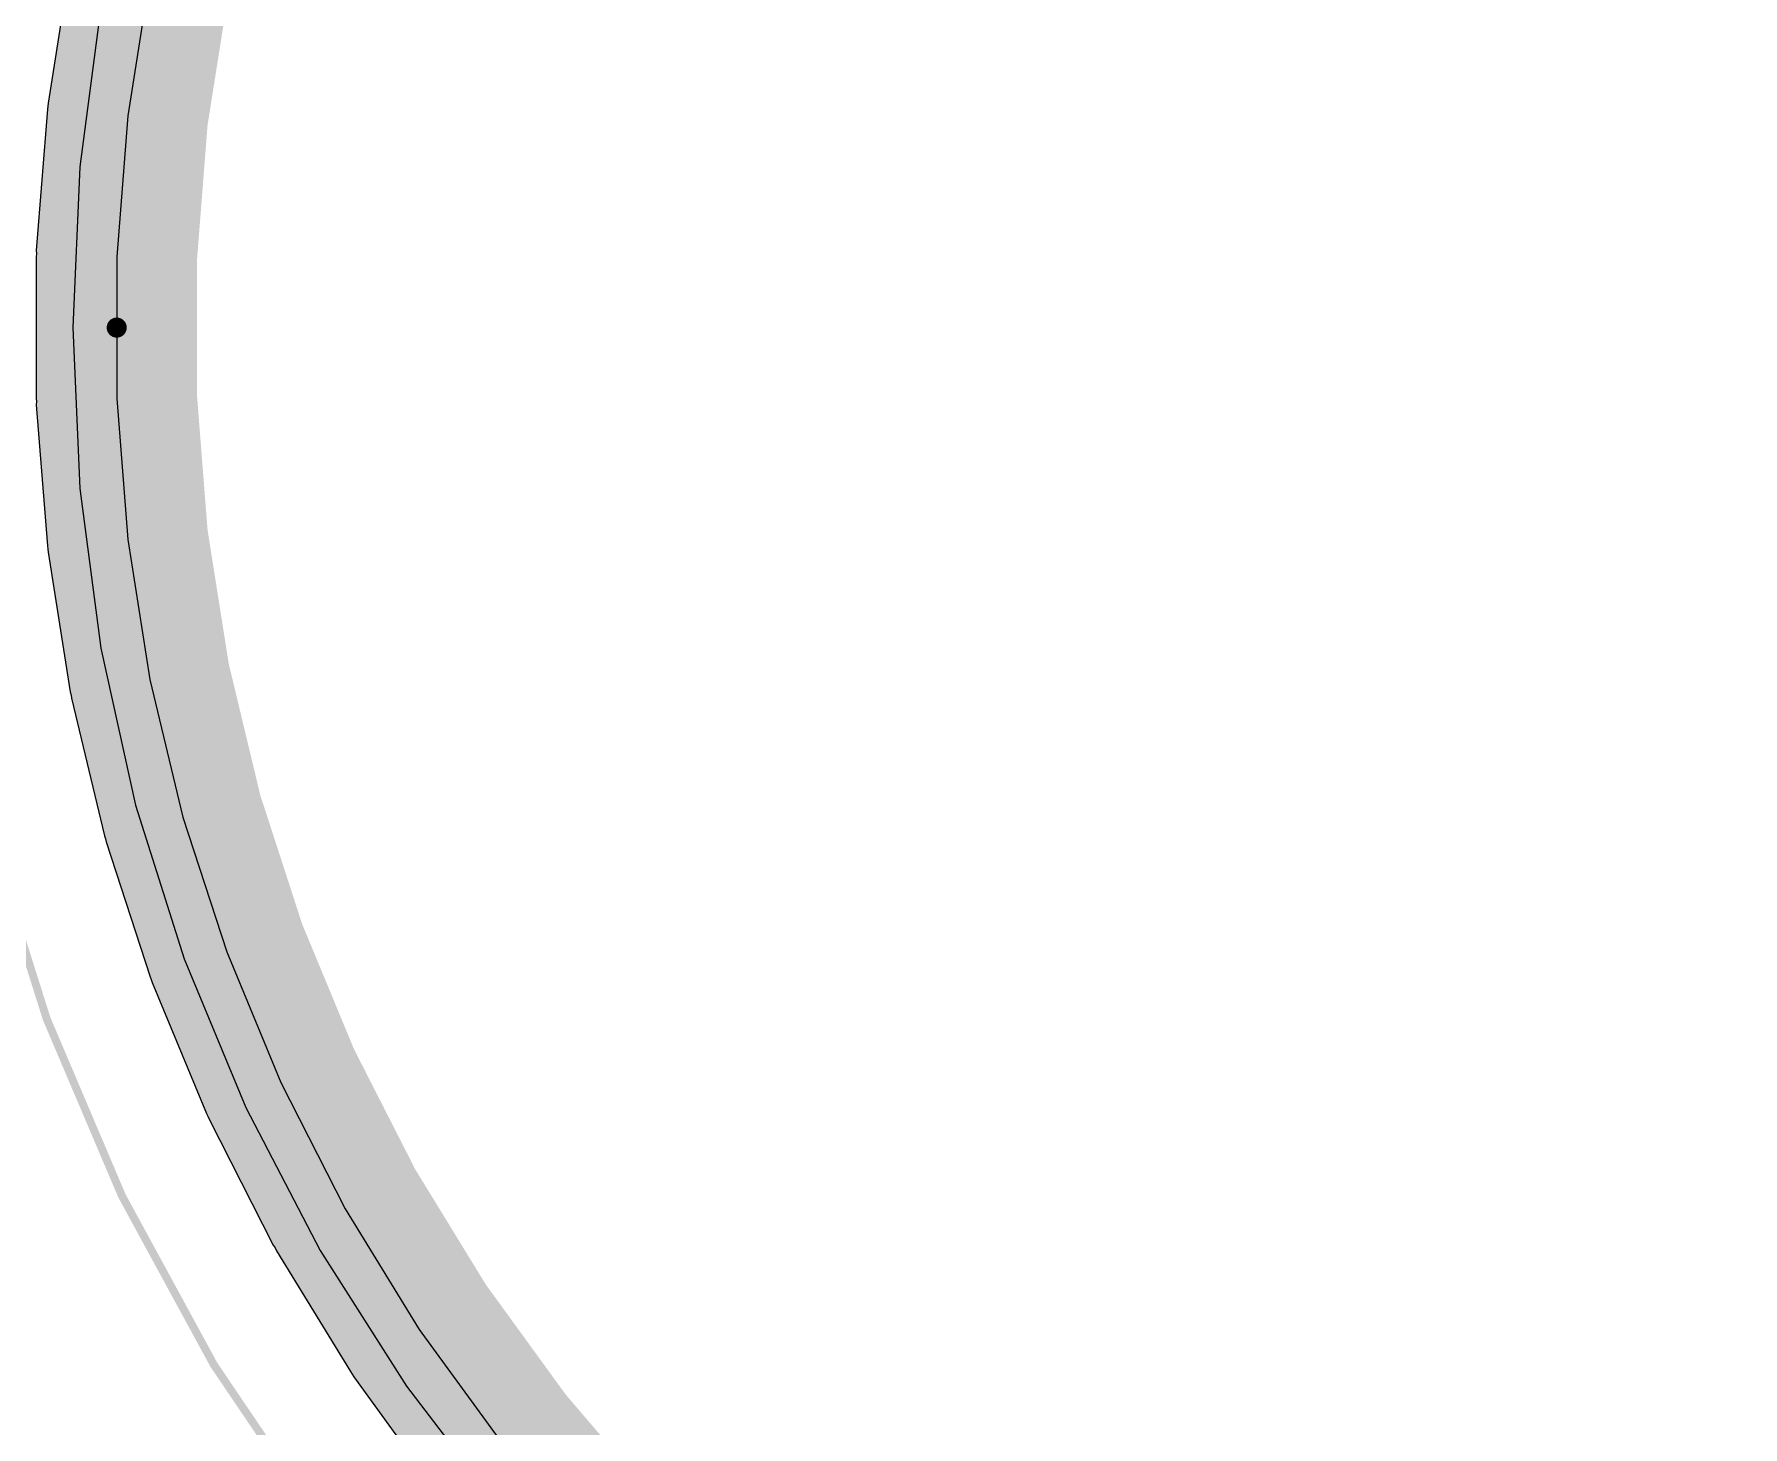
# Model space of a CAD drawing. Header units: millimetres. Extents: x 1.5 to 19.4, y 0 to 11.5.
# Drawn here: x 7.6756 to 8.1013, y 7.2615 to 7.6084 of the extents above; entities that cross this region are included whole.
import ezdxf

# ---------------------------------------------------------------- set-up
doc = ezdxf.new("R2010")
doc.units = ezdxf.units.MM
doc.header["$MEASUREMENT"] = 0
for name, color, linetype in [('BottomLayer', 5, 'Continuous'), ('InternalPlane1', 76, 'Continuous'), ('InternalPlane2', 16, 'Continuous'), ('KeepOutLayer', 6, 'Continuous'), ('Mechanical2', 216, 'Continuous'), ('Mechanical4', 56, 'Continuous'), ('MultiLayer', 9, 'Continuous'), ('TopLayer', 1, 'Continuous')]:
    doc.layers.add(name, color=color, linetype=linetype)

msp = doc.modelspace()

# ---------------------------------------------------------------- linework, layer by layer
at = {"layer": 'BottomLayer'}
for p, q in [((7.69221, 7.61517), (7.68698, 7.57541)), ((7.68698, 7.57541), (7.68523, 7.53534)), ((7.68523, 7.53534), (7.68698, 7.49527)), ((7.68698, 7.49527), (7.69221, 7.4555)), ((7.69221, 7.4555), (7.70089, 7.41635)), ((7.70089, 7.41635), (7.71295, 7.37809)), ((7.71295, 7.37809), (7.7283, 7.34104)), ((7.7283, 7.34104), (7.74682, 7.30546)), ((7.74682, 7.30546), (7.76837, 7.27163)), ((7.76837, 7.27163), (7.79279, 7.23981))]:
    msp.add_line(p, q, dxfattribs=at)
at = {"layer": 'InternalPlane1'}
for p, q in [((7.6846, 7.62611), (7.67908, 7.59128)), ((7.67904, 7.59049), (7.6789, 7.58971)), ((7.67908, 7.59128), (7.67904, 7.59049)), ((7.6789, 7.58971), (7.67613, 7.55455)), ((7.67615, 7.55376), (7.67607, 7.55297)), ((7.67607, 7.55297), (7.67607, 7.53534)), ((7.67613, 7.55455), (7.67615, 7.55376)), ((7.67607, 7.53534), (7.67607, 7.5177)), ((7.67607, 7.5177), (7.67615, 7.51692)), ((7.67615, 7.51692), (7.67613, 7.51613)), ((7.67613, 7.51613), (7.6789, 7.48097)), ((7.6789, 7.48097), (7.67904, 7.48019)), ((7.67904, 7.48019), (7.67908, 7.4794)), ((7.67908, 7.4794), (7.6846, 7.44457)), ((7.6846, 7.44457), (7.6848, 7.4438)), ((7.6848, 7.4438), (7.68491, 7.44302)), ((7.68491, 7.44302), (7.69314, 7.40873)), ((7.69314, 7.40873), (7.6934, 7.40798)), ((7.6934, 7.40798), (7.69357, 7.40721)), ((7.69357, 7.40721), (7.70447, 7.37366)), ((7.70447, 7.37366), (7.70478, 7.37294)), ((7.70478, 7.37294), (7.70501, 7.37218)), ((7.70501, 7.37218), (7.71851, 7.3396)), ((7.71851, 7.3396), (7.71888, 7.3389)), ((7.71888, 7.3389), (7.71917, 7.33817)), ((7.71917, 7.33817), (7.73518, 7.30674)), ((7.73518, 7.30674), (7.73561, 7.30608)), ((7.73561, 7.30608), (7.73595, 7.30537)), ((7.73595, 7.30537), (7.75438, 7.2753)), ((7.75438, 7.2753), (7.75486, 7.27467)), ((7.75486, 7.27467), (7.75526, 7.27398)), ((7.75526, 7.27398), (7.77599, 7.24545))]:
    msp.add_line(p, q, dxfattribs=at)
at = {"layer": 'InternalPlane1', "const_width": 0.04}
for points in [[(7.70445, 7.62297), (7.71268, 7.65726)], [(7.69893, 7.58813), (7.70445, 7.62297)], [(7.69617, 7.55297), (7.69893, 7.58813)], [(7.69617, 7.53534), (7.69617, 7.55297)], [(7.69617, 7.5177), (7.69617, 7.53534)], [(7.69617, 7.5177), (7.69893, 7.48255)], [(7.69893, 7.48255), (7.70445, 7.44771)], [(7.70445, 7.44771), (7.71268, 7.41342)], [(7.71268, 7.41342), (7.72358, 7.37988)], [(7.72358, 7.37988), (7.73708, 7.34729)], [(7.73708, 7.34729), (7.75309, 7.31587)], [(7.75309, 7.31587), (7.77152, 7.2858)], [(7.77152, 7.2858), (7.79225, 7.25726)], [(7.79225, 7.25726), (7.81515, 7.23045)]]:
    msp.add_lwpolyline(points, dxfattribs=at)
at = {"layer": 'InternalPlane1', "const_width": 0.02}
for points in [[(7.69445, 7.62297, 1), (7.71445, 7.62297, 1)], [(7.69445, 7.62297, 1), (7.71445, 7.62297, 1)], [(7.68893, 7.58813, 1), (7.70893, 7.58813, 1)], [(7.68893, 7.58813, 1), (7.70893, 7.58813, 1)], [(7.68617, 7.55297, 1), (7.70617, 7.55297, 1)], [(7.68617, 7.55297, 1), (7.70617, 7.55297, 1)], [(7.68617, 7.53534, 1), (7.70617, 7.53534, 1)], [(7.68617, 7.53534, 1), (7.70617, 7.53534, 1)], [(7.68617, 7.5177, 1), (7.70617, 7.5177, 1)], [(7.68617, 7.5177, 1), (7.70617, 7.5177, 1)], [(7.68893, 7.48255, 1), (7.70893, 7.48255, 1)], [(7.68893, 7.48255, 1), (7.70893, 7.48255, 1)], [(7.69445, 7.44771, 1), (7.71445, 7.44771, 1)], [(7.69445, 7.44771, 1), (7.71445, 7.44771, 1)], [(7.70268, 7.41342, 1), (7.72268, 7.41342, 1)], [(7.70268, 7.41342, 1), (7.72268, 7.41342, 1)], [(7.71358, 7.37988, 1), (7.73358, 7.37988, 1)], [(7.71358, 7.37988, 1), (7.73358, 7.37988, 1)], [(7.72708, 7.34729, 1), (7.74708, 7.34729, 1)], [(7.72708, 7.34729, 1), (7.74708, 7.34729, 1)], [(7.74309, 7.31587, 1), (7.76309, 7.31587, 1)], [(7.74309, 7.31587, 1), (7.76309, 7.31587, 1)], [(7.76152, 7.2858, 1), (7.78152, 7.2858, 1)], [(7.76152, 7.2858, 1), (7.78152, 7.2858, 1)], [(7.78225, 7.25726, 1), (7.80225, 7.25726, 1)], [(7.78225, 7.25726, 1), (7.80225, 7.25726, 1)]]:
    msp.add_lwpolyline(points, format="xyb", close=True, dxfattribs=at)
at = {"layer": 'InternalPlane2'}
for p, q in [((7.6846, 7.62611), (7.67908, 7.59128)), ((7.67904, 7.59049), (7.6789, 7.58971)), ((7.67908, 7.59128), (7.67904, 7.59049)), ((7.6789, 7.58971), (7.67613, 7.55455)), ((7.67615, 7.55376), (7.67607, 7.55297)), ((7.67607, 7.55297), (7.67607, 7.53534)), ((7.67613, 7.55455), (7.67615, 7.55376)), ((7.67607, 7.53534), (7.67607, 7.5177)), ((7.67607, 7.5177), (7.67615, 7.51692)), ((7.67615, 7.51692), (7.67613, 7.51613)), ((7.67613, 7.51613), (7.6789, 7.48097)), ((7.6789, 7.48097), (7.67904, 7.48019)), ((7.67904, 7.48019), (7.67908, 7.4794)), ((7.67908, 7.4794), (7.6846, 7.44457)), ((7.6846, 7.44457), (7.6848, 7.4438)), ((7.6848, 7.4438), (7.68491, 7.44302)), ((7.68491, 7.44302), (7.69314, 7.40873)), ((7.69314, 7.40873), (7.6934, 7.40798)), ((7.6934, 7.40798), (7.69357, 7.40721)), ((7.69357, 7.40721), (7.70447, 7.37366)), ((7.70447, 7.37366), (7.70478, 7.37294)), ((7.70478, 7.37294), (7.70501, 7.37218)), ((7.70501, 7.37218), (7.71851, 7.3396)), ((7.71851, 7.3396), (7.71888, 7.3389)), ((7.71888, 7.3389), (7.71917, 7.33817)), ((7.71917, 7.33817), (7.73518, 7.30674)), ((7.73518, 7.30674), (7.73561, 7.30608)), ((7.73561, 7.30608), (7.73595, 7.30537)), ((7.73595, 7.30537), (7.75438, 7.2753)), ((7.75438, 7.2753), (7.75486, 7.27467)), ((7.75486, 7.27467), (7.75526, 7.27398)), ((7.75526, 7.27398), (7.77599, 7.24545))]:
    msp.add_line(p, q, dxfattribs=at)
at = {"layer": 'InternalPlane2', "const_width": 0.04}
for points in [[(7.70445, 7.62297), (7.71268, 7.65726)], [(7.69893, 7.58813), (7.70445, 7.62297)], [(7.69617, 7.55297), (7.69893, 7.58813)], [(7.69617, 7.53534), (7.69617, 7.55297)], [(7.69617, 7.5177), (7.69617, 7.53534)], [(7.69617, 7.5177), (7.69893, 7.48255)], [(7.69893, 7.48255), (7.70445, 7.44771)], [(7.70445, 7.44771), (7.71268, 7.41342)], [(7.71268, 7.41342), (7.72358, 7.37988)], [(7.72358, 7.37988), (7.73708, 7.34729)], [(7.73708, 7.34729), (7.75309, 7.31587)], [(7.75309, 7.31587), (7.77152, 7.2858)], [(7.77152, 7.2858), (7.79225, 7.25726)], [(7.79225, 7.25726), (7.81515, 7.23045)]]:
    msp.add_lwpolyline(points, dxfattribs=at)
at = {"layer": 'InternalPlane2', "const_width": 0.02}
for points in [[(7.69445, 7.62297, 1), (7.71445, 7.62297, 1)], [(7.69445, 7.62297, 1), (7.71445, 7.62297, 1)], [(7.68893, 7.58813, 1), (7.70893, 7.58813, 1)], [(7.68893, 7.58813, 1), (7.70893, 7.58813, 1)], [(7.68617, 7.55297, 1), (7.70617, 7.55297, 1)], [(7.68617, 7.55297, 1), (7.70617, 7.55297, 1)], [(7.68617, 7.53534, 1), (7.70617, 7.53534, 1)], [(7.68617, 7.53534, 1), (7.70617, 7.53534, 1)], [(7.68617, 7.5177, 1), (7.70617, 7.5177, 1)], [(7.68617, 7.5177, 1), (7.70617, 7.5177, 1)], [(7.68893, 7.48255, 1), (7.70893, 7.48255, 1)], [(7.68893, 7.48255, 1), (7.70893, 7.48255, 1)], [(7.69445, 7.44771, 1), (7.71445, 7.44771, 1)], [(7.69445, 7.44771, 1), (7.71445, 7.44771, 1)], [(7.70268, 7.41342, 1), (7.72268, 7.41342, 1)], [(7.70268, 7.41342, 1), (7.72268, 7.41342, 1)], [(7.71358, 7.37988, 1), (7.73358, 7.37988, 1)], [(7.71358, 7.37988, 1), (7.73358, 7.37988, 1)], [(7.72708, 7.34729, 1), (7.74708, 7.34729, 1)], [(7.72708, 7.34729, 1), (7.74708, 7.34729, 1)], [(7.74309, 7.31587, 1), (7.76309, 7.31587, 1)], [(7.74309, 7.31587, 1), (7.76309, 7.31587, 1)], [(7.76152, 7.2858, 1), (7.78152, 7.2858, 1)], [(7.76152, 7.2858, 1), (7.78152, 7.2858, 1)], [(7.78225, 7.25726, 1), (7.80225, 7.25726, 1)], [(7.78225, 7.25726, 1), (7.80225, 7.25726, 1)]]:
    msp.add_lwpolyline(points, format="xyb", close=True, dxfattribs=at)
at = {"layer": 'KeepOutLayer'}
for points, const_width in [([(8.5938, 7.53534, 1), (7.69617, 7.53534, 1)], 0.005), ([(7.69492, 7.53534, 1), (7.69742, 7.53534, 1)], 0.0025)]:
    msp.add_lwpolyline(points, format="xyb", close=True, dxfattribs=dict(at, const_width=const_width))
at = {"layer": 'Mechanical2', "const_width": 0.00197}
msp.add_lwpolyline([(8.60783, 7.35412, -2.449692), (8.33569, 7.99437)], format="xyb", dxfattribs=at)
at = {"layer": 'Mechanical4'}
for points, const_width in [([(8.5938, 7.53534, 1), (7.69617, 7.53534, 1)], 0.005), ([(7.69492, 7.53534, 1), (7.69742, 7.53534, 1)], 0.0025)]:
    msp.add_lwpolyline(points, format="xyb", close=True, dxfattribs=dict(at, const_width=const_width))
at = {"layer": 'MultiLayer'}
for p, q in [((7.70445, 7.62297), (7.69893, 7.58813)), ((7.69893, 7.58813), (7.69617, 7.55297)), ((7.69617, 7.55297), (7.69617, 7.53534)), ((7.69617, 7.53534), (7.69617, 7.53534)), ((7.69617, 7.53534), (7.69617, 7.5177)), ((7.69617, 7.5177), (7.69893, 7.48255)), ((7.69893, 7.48255), (7.70445, 7.44771)), ((7.70445, 7.44771), (7.71268, 7.41342)), ((7.71268, 7.41342), (7.72358, 7.37988)), ((7.72358, 7.37988), (7.73708, 7.34729)), ((7.73708, 7.34729), (7.75309, 7.31587)), ((7.75309, 7.31587), (7.77152, 7.2858)), ((7.77152, 7.2858), (7.79225, 7.25726))]:
    msp.add_line(p, q, dxfattribs=at)
at = {"layer": 'TopLayer'}
for p, q in [((7.69221, 7.61517), (7.68698, 7.57541)), ((7.68698, 7.57541), (7.68523, 7.53534)), ((7.68523, 7.53534), (7.68698, 7.49527)), ((7.68698, 7.49527), (7.69221, 7.4555)), ((7.69221, 7.4555), (7.70089, 7.41635)), ((7.70089, 7.41635), (7.71295, 7.37809)), ((7.71295, 7.37809), (7.7283, 7.34104)), ((7.7283, 7.34104), (7.74682, 7.30546)), ((7.74682, 7.30546), (7.76837, 7.27163)), ((7.76837, 7.27163), (7.79279, 7.23981))]:
    msp.add_line(p, q, dxfattribs=at)

doc.saveas('drawing.dxf')
